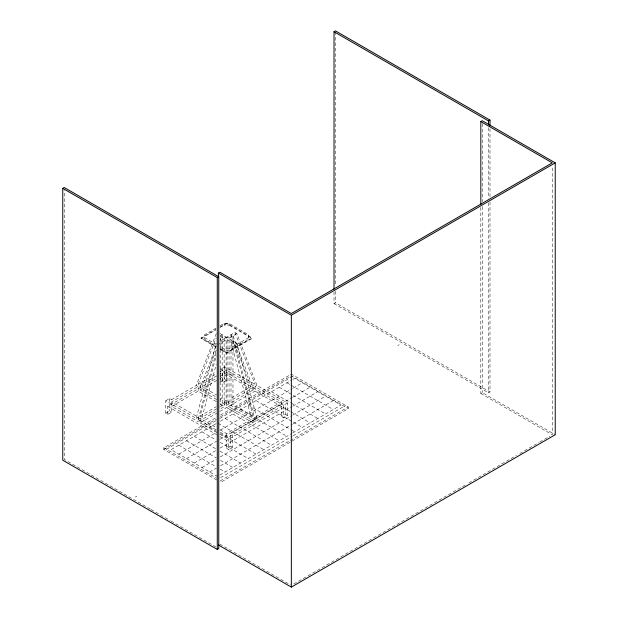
<?xml version="1.0" encoding="UTF-8"?>
<svg xmlns="http://www.w3.org/2000/svg" width="618" height="618" viewBox="0 0 618 618"><rect width="100%" height="100%" fill="white"/><g stroke="black" fill="none" stroke-linecap="round" stroke-linejoin="round"><path stroke-width="0.46" stroke-dasharray="3.09 2.32" d="M216.292 333.643L196.184 385.462L171.657 399.622L171.657 412.082L167.733 414.354L165.771 413.218L165.771 400.758L196.184 418.316L216.292 343.268M216.223 429.889L198.146 419.452L216.269 351.812M216.547 408.822L202.071 417.181L200.108 416.053L216.246 355.829M202.071 417.181L216.223 364.373M220.193 349.549L222.179 342.133L220.217 341.005L234.933 332.507L236.895 333.643L257.003 385.462L287.416 403.021L287.416 415.481L283.492 417.753L281.53 416.617L281.53 401.893L255.041 386.598L255.041 391.132L290.228 411.449M216.663 375.906L200.108 385.462L198.146 384.334L216.176 337.868M216.4 345.732L200.108 387.733L216.192 397.019M216.285 349.966L202.071 386.598L216.547 394.956M220.101 340.132L222.179 334.771L220.217 335.906L220.217 404.442L222.179 405.57L222.179 334.771M215.968 328.166L204.519 334.771L204.519 339.305L215.968 345.91M220.054 325.802L224.141 323.446L229.046 323.446L248.668 334.771L248.668 339.305L229.046 350.63L224.141 350.63L220.054 348.274M215.898 347.007L201.089 338.455L201.089 337.884L215.898 329.34M220.008 326.961L226.597 323.16L252.098 337.884L252.098 338.455L226.597 353.179L220.008 349.379M201.089 338.455L215.968 329.865M220.008 327.525L226.597 323.724L252.098 338.455M220.217 335.906L224.141 338.17L226.103 337.034L226.103 403.307L227.084 403.307L229.046 402.171L229.046 338.17L236.895 333.643M218.254 344.404L226.103 339.869L224.141 338.734M236.895 343.268L229.046 338.734L227.084 339.869L234.933 344.404L236.895 343.268L257.003 418.316L281.53 404.157M248.668 337.606L229.046 348.931L224.141 348.931L220.054 346.574M220.008 348.815L226.597 352.615L252.098 337.884M165.771 400.758L169.695 398.494L171.657 399.622M226.59 370.174L226.59 380.371L222.673 382.635L220.711 381.499L220.711 369.039L224.628 366.775L255.041 384.334L253.079 385.462L226.59 370.174L219.969 373.998M334.014 292.051L334.014 303.623L335.489 302.774L489.997 391.982L489.997 202.055M198.146 384.334L216.13 373.952M220.217 371.588L222.673 370.174L222.673 382.635M216.354 401.646L198.146 391.132L198.146 386.598L171.657 401.893L198.146 417.181L198.146 421.715L216.354 411.202M167.733 414.354L167.733 406.42L216.084 378.502M220.201 376.13L226.59 372.438L285.454 406.42L285.454 414.354L281.53 416.617M216.663 380.441L171.657 406.42L198.146 421.715M219.931 378.548L226.59 374.701L253.079 389.997L253.079 385.462M165.771 413.218L169.695 410.955L171.657 412.082M220.711 381.499L224.628 379.236L226.59 380.371M220.217 399.344L222.179 398.208L219.769 396.818M196.184 418.316L198.146 417.181M200.108 416.053L216.192 406.76M224.141 338.17L224.141 402.171L224.635 401.893L224.635 406.42L220.495 408.807M224.635 401.893L224.141 401.607L226.103 400.472L229.046 401.607L228.56 401.893L228.56 406.42L255.041 421.715L281.53 406.42M198.146 419.452L200.108 418.316L216.663 427.872M219.769 406.968L222.179 405.57M255.041 386.598L257.003 385.462M253.079 389.997L226.597 405.292L219.969 401.468M200.108 418.316L200.108 422.843L216.663 413.287M219.969 411.379L255.041 391.132M231.008 405.57L232.971 404.442L253.079 416.053L251.117 417.181L231.008 405.57L231.008 334.771L232.971 335.906L253.079 387.733L232.971 399.344L231.008 398.208L251.117 386.598L231.008 334.771M216.578 479.931L163.801 449.464L163.801 447.764L216.315 417.444M220.479 415.041L291.333 374.129L348.235 406.984L348.235 408.683L220.703 482.31L220.703 480.611L348.235 406.984M163.801 449.464L216.315 419.143M220.479 416.741L291.333 375.829L348.235 408.683M166.435 449.286L216.454 420.41M219.784 418.486L292.306 376.617M216.138 423.639L171.047 449.672L217.397 476.432M220.317 421.229L292.136 379.761M292.971 379.282L294.639 378.316L340.989 405.076L292.553 433.04M178.772 454.13L216.354 432.438M220.526 430.028L292.345 388.56M293.179 388.081L302.364 382.774M219.969 429.788L226.597 433.604L253.079 418.316L255.041 419.452L230.514 433.604L230.514 446.072L226.597 448.336L226.597 440.402L285.454 406.42M255.041 421.715L255.041 417.181L281.53 401.893M186.497 458.595L216.563 441.237M219.9 439.305L291.719 397.845M292.553 397.359L310.089 387.239M219.969 434.315L226.597 438.139L253.079 422.843L253.079 418.316M287.416 403.021L283.492 405.292L283.492 417.753M135.357 497.042L136.833 496.192M194.222 463.052L215.929 450.514M220.108 448.104L291.928 406.644M292.762 406.157L317.814 391.696M397.783 345.532L399.251 344.682M226.597 448.336L228.56 449.464L232.476 447.2L232.476 434.74L230.514 433.604M201.947 467.509L216.138 459.313M220.317 456.903L292.136 415.443M292.971 414.956L325.539 396.153M209.672 471.974L216.354 468.112M220.526 465.702L292.345 424.242M293.179 423.755L333.264 400.618M219.9 474.987L291.719 433.519M220.564 477.644L292.252 436.262M293.079 435.783L345.593 405.462M480.819 207.409L480.819 393.473L482.287 392.623L555.234 434.74M334.014 303.623L488.529 392.832L489.997 391.982M293.844 583.956L465.586 484.798M468.923 482.874L516.447 455.435M519.777 453.512L538.958 442.442M539.792 441.963L549.796 436.184M480.819 393.473L552.291 434.74L552.291 165.763M229.046 338.17L227.084 337.034L227.084 403.307M219.823 333.411L226.103 337.034M286.914 382.774L290.228 384.69M291.055 385.168L333.264 409.533M204.519 337.606L215.968 344.211M201.089 337.884L215.898 346.435M279.189 387.239L325.539 413.998M271.464 391.696L290.499 402.689M291.333 403.16L317.814 418.456M220.711 369.039L222.673 370.174M291.055 411.92L310.089 422.913M285.454 414.354L287.416 415.481M256.014 400.618L302.364 427.37M248.289 405.076L290.499 429.448M291.333 429.919L294.639 431.835M228.56 401.893L229.046 402.171M255.041 417.181L257.003 418.316M240.572 409.533L286.914 436.293M196.184 385.462L198.146 386.598M224.141 402.171L226.103 403.307M216.663 399.552L200.108 389.997L200.108 385.462M220.495 404.033L224.635 406.42M253.079 422.843L226.597 407.556L226.597 400.758M232.847 413.998L279.189 440.75M225.122 418.456L271.464 445.215M218.224 423.392L263.739 449.672M220.34 432.26L228.56 437.003L228.56 449.464M209.672 427.37L216.292 431.194M220.425 433.589L256.014 454.13M200.108 422.843L216.663 432.407M167.733 406.42L216.648 434.663M219.962 436.578L226.597 440.402M230.514 446.072L232.476 447.2M201.947 431.835L216.014 439.954M220.155 442.349L248.289 458.595M194.222 436.293L216.57 449.193M219.877 451.109L240.572 463.052M186.497 440.75L216.292 457.953M220.425 460.34L232.847 467.509M178.772 445.215L216.014 466.714M220.155 469.108L225.122 471.974M163.801 447.764L216.578 478.232M219.861 544.134L290.514 584.922M150.259 509.047L64.233 459.383L64.233 190.398M151.093 509.526L170.305 520.619M171.14 521.098L217.907 548.104M234.933 332.507L255.041 384.334M234.933 344.404L255.041 419.452M253.079 416.053L232.971 341.005L231.008 342.133L251.117 417.181M489.997 128.783L489.997 197.235M488.529 127.702L488.529 198.084M488.529 202.905L488.529 392.832M482.287 123.646L482.287 201.738M482.287 206.559L482.287 392.623M335.489 31.866L335.489 285.416M335.489 291.202L335.489 302.774M232.971 335.906L232.971 404.442M229.046 323.446L229.046 325.145L224.141 325.145L224.141 323.446M226.597 323.16L226.597 323.724M226.597 352.615L226.597 353.179M226.597 433.604L226.597 438.139M224.628 366.775L224.628 379.236M169.695 398.494L169.695 410.955"/><path stroke-width="0.93" d="M62.766 188.359L64.233 187.509L218.749 276.717L218.749 548.583L217.273 549.433L62.766 460.225L62.766 188.359L217.273 277.567L218.749 276.717M334.014 289.162L334.014 31.75L335.489 30.9L489.997 120.108L489.997 125.894M218.393 276.964L218.393 273.11L219.861 272.26L291.341 313.527L552.291 162.866L480.819 121.599L480.819 204.512M480.819 121.599L482.287 120.749L555.234 162.866L555.234 434.74L291.341 587.1L218.393 544.983M334.014 31.75L488.529 120.958L489.997 120.108M218.393 273.11L291.341 315.226L555.234 162.866M488.529 120.958L488.529 124.813M291.341 315.226L291.341 587.1M217.273 277.567L217.273 549.433"/></g></svg>
